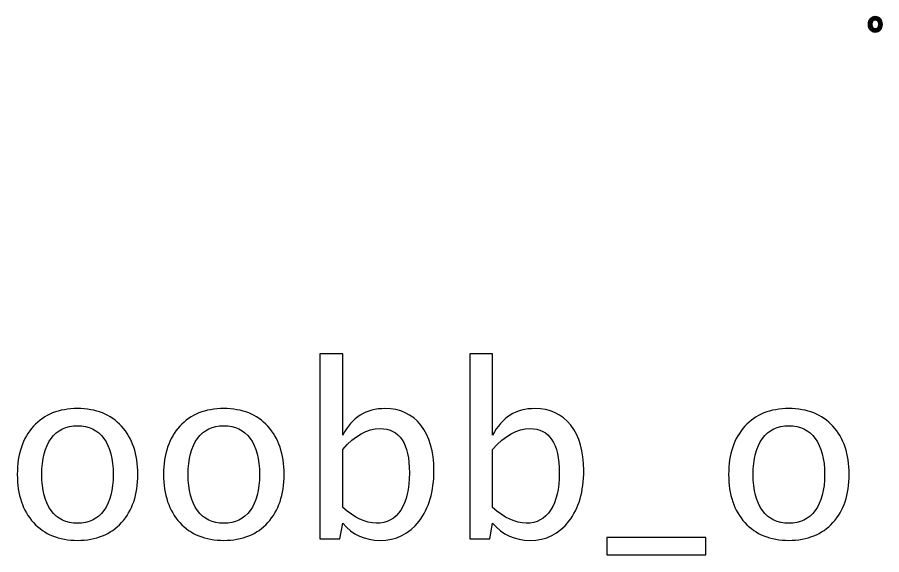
# Model space of a CAD drawing. Header units: centimetres. Extents: x -142 to 94, y -75 to 149.
# Drawn here: x -52.42 to -33.21, y -14.15 to -2.22 of the extents above; entities that cross this region are included whole.
import ezdxf

# ---------------------------------------------------------------- set-up
doc = ezdxf.new("R2010")
doc.units = ezdxf.units.CM
doc.header["$MEASUREMENT"] = 0
doc.layers.add('Layer 1', color=7, linetype='Continuous')

msp = doc.modelspace()

# ---------------------------------------------------------------- linework, layer by layer
at = {"layer": 'Layer 1', "color": 5, "lineweight": 53}
for points in [[(-33.35074, -2.53414), (-33.39467, -2.53414), (-33.42948, -2.52013), (-33.45506, -2.49209), (-33.45506, -2.49209), (-33.48075, -2.46406), (-33.49354, -2.42596), (-33.49354, -2.37789), (-33.49354, -2.37789), (-33.49354, -2.32991), (-33.48075, -2.2919), (-33.45506, -2.26396), (-33.45506, -2.26396), (-33.42948, -2.23602), (-33.39467, -2.22201), (-33.35074, -2.22201), (-33.35074, -2.22201), (-33.3068, -2.22201), (-33.272, -2.23602), (-33.24641, -2.26396), (-33.24641, -2.26396), (-33.22073, -2.2919), (-33.20793, -2.32991), (-33.20793, -2.37789), (-33.20793, -2.37789), (-33.20793, -2.42596), (-33.22073, -2.46406), (-33.24641, -2.49209), (-33.24641, -2.49209), (-33.272, -2.52013), (-33.3068, -2.53414), (-33.35074, -2.53414)], [(-33.35083, -2.4935), (-33.32402, -2.4935), (-33.30314, -2.48344), (-33.28827, -2.46321), (-33.28827, -2.46321), (-33.2735, -2.44308), (-33.26607, -2.41458), (-33.26607, -2.37789), (-33.26607, -2.37789), (-33.26607, -2.34129), (-33.2735, -2.31288), (-33.28827, -2.29275), (-33.28827, -2.29275), (-33.30314, -2.27271), (-33.32402, -2.26265), (-33.35083, -2.26265), (-33.35083, -2.26265), (-33.37774, -2.26265), (-33.39862, -2.27271), (-33.4133, -2.29275), (-33.4133, -2.29275), (-33.42807, -2.31288), (-33.4354, -2.34129), (-33.4354, -2.37789), (-33.4354, -2.37789), (-33.4354, -2.41458), (-33.42807, -2.44308), (-33.4133, -2.46321), (-33.4133, -2.46321), (-33.39862, -2.48344), (-33.37774, -2.4935), (-33.35083, -2.4935)]]:
    msp.add_open_spline(points, degree=3, knots=[0, 0, 0, 0, 0.11111111, 0.11111111, 0.11111111, 0.11111111, 0.22222222, 0.22222222, 0.22222222, 0.22222222, 0.33333333, 0.33333333, 0.33333333, 0.33333333, 0.44444444, 0.44444444, 0.44444444, 0.44444444, 0.55555556, 0.55555556, 0.55555556, 0.55555556, 0.66666667, 0.66666667, 0.66666667, 0.66666667, 0.77777778, 0.77777778, 0.77777778, 0.77777778, 1, 1, 1, 1], dxfattribs=at)
at = {"layer": 'Layer 1'}
for points, knots in [([(-45.69353, -13.8018), (-45.69353, -13.8018), (-45.69353, -9.69017), (-45.69353, -9.69017), (-45.69353, -9.69017), (-45.69353, -9.69017), (-45.18553, -9.69017), (-45.18553, -9.69017), (-45.18553, -9.69017), (-45.18553, -9.69017), (-45.18553, -11.49551), (-45.18553, -11.49551), (-45.18553, -11.49551), (-44.97739, -11.10305), (-44.6643, -10.90726), (-44.24714, -10.90726), (-44.24714, -10.90726), (-43.90935, -10.90726), (-43.64389, -11.02985), (-43.44986, -11.27591), (-43.44986, -11.27591), (-43.25583, -11.52197), (-43.15882, -11.85799), (-43.15882, -12.28397), (-43.15882, -12.28397), (-43.15882, -12.74788), (-43.26906, -13.1227), (-43.48867, -13.40669), (-43.48867, -13.40669), (-43.70827, -13.69156), (-43.99755, -13.83355), (-44.35562, -13.83355), (-44.35562, -13.83355), (-44.68811, -13.83355), (-44.96504, -13.70655), (-45.18553, -13.45167), (-45.18553, -13.45167), (-45.18553, -13.45167), (-45.24727, -13.8018), (-45.24727, -13.8018), (-45.24727, -13.8018), (-45.24727, -13.8018), (-45.69353, -13.8018), (-45.69353, -13.8018)], [0, 0, 0, 0, 0.08333333, 0.08333333, 0.08333333, 0.08333333, 0.16666667, 0.16666667, 0.16666667, 0.16666667, 0.25, 0.25, 0.25, 0.25, 0.33333333, 0.33333333, 0.33333333, 0.33333333, 0.41666667, 0.41666667, 0.41666667, 0.41666667, 0.5, 0.5, 0.5, 0.5, 0.58333333, 0.58333333, 0.58333333, 0.58333333, 0.66666667, 0.66666667, 0.66666667, 0.66666667, 0.75, 0.75, 0.75, 0.75, 0.83333333, 0.83333333, 0.83333333, 0.83333333, 1, 1, 1, 1]), ([(-42.36331, -13.8018), (-42.36331, -13.8018), (-42.36331, -9.69017), (-42.36331, -9.69017), (-42.36331, -9.69017), (-42.36331, -9.69017), (-41.85531, -9.69017), (-41.85531, -9.69017), (-41.85531, -9.69017), (-41.85531, -9.69017), (-41.85531, -11.49551), (-41.85531, -11.49551), (-41.85531, -11.49551), (-41.64717, -11.10305), (-41.33408, -10.90726), (-40.91692, -10.90726), (-40.91692, -10.90726), (-40.57913, -10.90726), (-40.31367, -11.02985), (-40.11964, -11.27591), (-40.11964, -11.27591), (-39.92561, -11.52197), (-39.8286, -11.85799), (-39.8286, -12.28397), (-39.8286, -12.28397), (-39.8286, -12.74788), (-39.93884, -13.1227), (-40.15845, -13.40669), (-40.15845, -13.40669), (-40.37805, -13.69156), (-40.66733, -13.83355), (-41.0254, -13.83355), (-41.0254, -13.83355), (-41.35789, -13.83355), (-41.63482, -13.70655), (-41.85531, -13.45167), (-41.85531, -13.45167), (-41.85531, -13.45167), (-41.91705, -13.8018), (-41.91705, -13.8018), (-41.91705, -13.8018), (-41.91705, -13.8018), (-42.36331, -13.8018), (-42.36331, -13.8018)], [0, 0, 0, 0, 0.08333333, 0.08333333, 0.08333333, 0.08333333, 0.16666667, 0.16666667, 0.16666667, 0.16666667, 0.25, 0.25, 0.25, 0.25, 0.33333333, 0.33333333, 0.33333333, 0.33333333, 0.41666667, 0.41666667, 0.41666667, 0.41666667, 0.5, 0.5, 0.5, 0.5, 0.58333333, 0.58333333, 0.58333333, 0.58333333, 0.66666667, 0.66666667, 0.66666667, 0.66666667, 0.75, 0.75, 0.75, 0.75, 0.83333333, 0.83333333, 0.83333333, 0.83333333, 1, 1, 1, 1]), ([(-51.07869, -13.83355), (-51.49056, -13.83355), (-51.81688, -13.70214), (-52.05676, -13.43932), (-52.05676, -13.43932), (-52.29754, -13.1765), (-52.41748, -12.81931), (-52.41748, -12.36864), (-52.41748, -12.36864), (-52.41748, -11.91885), (-52.29754, -11.56254), (-52.05676, -11.3006), (-52.05676, -11.3006), (-51.81688, -11.03867), (-51.49056, -10.90726), (-51.07869, -10.90726), (-51.07869, -10.90726), (-50.66682, -10.90726), (-50.3405, -11.03867), (-50.10061, -11.3006), (-50.10061, -11.3006), (-49.85984, -11.56254), (-49.73989, -11.91885), (-49.73989, -12.36864), (-49.73989, -12.36864), (-49.73989, -12.81931), (-49.85984, -13.1765), (-50.10061, -13.43932), (-50.10061, -13.43932), (-50.3405, -13.70214), (-50.66682, -13.83355), (-51.07869, -13.83355)], [0, 0, 0, 0, 0.11111111, 0.11111111, 0.11111111, 0.11111111, 0.22222222, 0.22222222, 0.22222222, 0.22222222, 0.33333333, 0.33333333, 0.33333333, 0.33333333, 0.44444444, 0.44444444, 0.44444444, 0.44444444, 0.55555556, 0.55555556, 0.55555556, 0.55555556, 0.66666667, 0.66666667, 0.66666667, 0.66666667, 0.77777778, 0.77777778, 0.77777778, 0.77777778, 1, 1, 1, 1]), ([(-47.82784, -13.83355), (-48.23971, -13.83355), (-48.56603, -13.70214), (-48.80591, -13.43932), (-48.80591, -13.43932), (-49.04669, -13.1765), (-49.16663, -12.81931), (-49.16663, -12.36864), (-49.16663, -12.36864), (-49.16663, -11.91885), (-49.04669, -11.56254), (-48.80591, -11.3006), (-48.80591, -11.3006), (-48.56603, -11.03867), (-48.23971, -10.90726), (-47.82784, -10.90726), (-47.82784, -10.90726), (-47.41597, -10.90726), (-47.08965, -11.03867), (-46.84976, -11.3006), (-46.84976, -11.3006), (-46.60899, -11.56254), (-46.48904, -11.91885), (-46.48904, -12.36864), (-46.48904, -12.36864), (-46.48904, -12.81931), (-46.60899, -13.1765), (-46.84976, -13.43932), (-46.84976, -13.43932), (-47.08965, -13.70214), (-47.41597, -13.83355), (-47.82784, -13.83355)], [0, 0, 0, 0, 0.11111111, 0.11111111, 0.11111111, 0.11111111, 0.22222222, 0.22222222, 0.22222222, 0.22222222, 0.33333333, 0.33333333, 0.33333333, 0.33333333, 0.44444444, 0.44444444, 0.44444444, 0.44444444, 0.55555556, 0.55555556, 0.55555556, 0.55555556, 0.66666667, 0.66666667, 0.66666667, 0.66666667, 0.77777778, 0.77777778, 0.77777778, 0.77777778, 1, 1, 1, 1]), ([(-35.27072, -13.83355), (-35.68259, -13.83355), (-36.00891, -13.70214), (-36.24879, -13.43932), (-36.24879, -13.43932), (-36.48957, -13.1765), (-36.60951, -12.81931), (-36.60951, -12.36864), (-36.60951, -12.36864), (-36.60951, -11.91885), (-36.48957, -11.56254), (-36.24879, -11.3006), (-36.24879, -11.3006), (-36.00891, -11.03867), (-35.68259, -10.90726), (-35.27072, -10.90726), (-35.27072, -10.90726), (-34.85885, -10.90726), (-34.53253, -11.03867), (-34.29264, -11.3006), (-34.29264, -11.3006), (-34.05187, -11.56254), (-33.93192, -11.91885), (-33.93192, -12.36864), (-33.93192, -12.36864), (-33.93192, -12.81931), (-34.05187, -13.1765), (-34.29264, -13.43932), (-34.29264, -13.43932), (-34.53253, -13.70214), (-34.85885, -13.83355), (-35.27072, -13.83355)], [0, 0, 0, 0, 0.11111111, 0.11111111, 0.11111111, 0.11111111, 0.22222222, 0.22222222, 0.22222222, 0.22222222, 0.33333333, 0.33333333, 0.33333333, 0.33333333, 0.44444444, 0.44444444, 0.44444444, 0.44444444, 0.55555556, 0.55555556, 0.55555556, 0.55555556, 0.66666667, 0.66666667, 0.66666667, 0.66666667, 0.77777778, 0.77777778, 0.77777778, 0.77777778, 1, 1, 1, 1]), ([(-51.07957, -13.45255), (-50.82821, -13.45255), (-50.63242, -13.35818), (-50.49308, -13.16856), (-50.49308, -13.16856), (-50.35461, -12.97983), (-50.28494, -12.7126), (-50.28494, -12.36864), (-50.28494, -12.36864), (-50.28494, -12.02556), (-50.35461, -11.75922), (-50.49308, -11.57048), (-50.49308, -11.57048), (-50.63242, -11.38262), (-50.82821, -11.28826), (-51.07957, -11.28826), (-51.07957, -11.28826), (-51.33181, -11.28826), (-51.5276, -11.38262), (-51.66518, -11.57048), (-51.66518, -11.57048), (-51.80365, -11.75922), (-51.87244, -12.02556), (-51.87244, -12.36864), (-51.87244, -12.36864), (-51.87244, -12.7126), (-51.80365, -12.97983), (-51.66518, -13.16856), (-51.66518, -13.16856), (-51.5276, -13.35818), (-51.33181, -13.45255), (-51.07957, -13.45255)], [0, 0, 0, 0, 0.11111111, 0.11111111, 0.11111111, 0.11111111, 0.22222222, 0.22222222, 0.22222222, 0.22222222, 0.33333333, 0.33333333, 0.33333333, 0.33333333, 0.44444444, 0.44444444, 0.44444444, 0.44444444, 0.55555556, 0.55555556, 0.55555556, 0.55555556, 0.66666667, 0.66666667, 0.66666667, 0.66666667, 0.77777778, 0.77777778, 0.77777778, 0.77777778, 1, 1, 1, 1]), ([(-47.82872, -13.45255), (-47.57736, -13.45255), (-47.38157, -13.35818), (-47.24223, -13.16856), (-47.24223, -13.16856), (-47.10376, -12.97983), (-47.03409, -12.7126), (-47.03409, -12.36864), (-47.03409, -12.36864), (-47.03409, -12.02556), (-47.10376, -11.75922), (-47.24223, -11.57048), (-47.24223, -11.57048), (-47.38157, -11.38262), (-47.57736, -11.28826), (-47.82872, -11.28826), (-47.82872, -11.28826), (-48.08096, -11.28826), (-48.27675, -11.38262), (-48.41433, -11.57048), (-48.41433, -11.57048), (-48.5528, -11.75922), (-48.62159, -12.02556), (-48.62159, -12.36864), (-48.62159, -12.36864), (-48.62159, -12.7126), (-48.5528, -12.97983), (-48.41433, -13.16856), (-48.41433, -13.16856), (-48.27675, -13.35818), (-48.08096, -13.45255), (-47.82872, -13.45255)], [0, 0, 0, 0, 0.11111111, 0.11111111, 0.11111111, 0.11111111, 0.22222222, 0.22222222, 0.22222222, 0.22222222, 0.33333333, 0.33333333, 0.33333333, 0.33333333, 0.44444444, 0.44444444, 0.44444444, 0.44444444, 0.55555556, 0.55555556, 0.55555556, 0.55555556, 0.66666667, 0.66666667, 0.66666667, 0.66666667, 0.77777778, 0.77777778, 0.77777778, 0.77777778, 1, 1, 1, 1]), ([(-35.2716, -13.45255), (-35.02024, -13.45255), (-34.82445, -13.35818), (-34.68511, -13.16856), (-34.68511, -13.16856), (-34.54664, -12.97983), (-34.47697, -12.7126), (-34.47697, -12.36864), (-34.47697, -12.36864), (-34.47697, -12.02556), (-34.54664, -11.75922), (-34.68511, -11.57048), (-34.68511, -11.57048), (-34.82445, -11.38262), (-35.02024, -11.28826), (-35.2716, -11.28826), (-35.2716, -11.28826), (-35.52384, -11.28826), (-35.71963, -11.38262), (-35.85721, -11.57048), (-35.85721, -11.57048), (-35.99568, -11.75922), (-36.06447, -12.02556), (-36.06447, -12.36864), (-36.06447, -12.36864), (-36.06447, -12.7126), (-35.99568, -12.97983), (-35.85721, -13.16856), (-35.85721, -13.16856), (-35.71963, -13.35818), (-35.52384, -13.45255), (-35.2716, -13.45255)], [0, 0, 0, 0, 0.11111111, 0.11111111, 0.11111111, 0.11111111, 0.22222222, 0.22222222, 0.22222222, 0.22222222, 0.33333333, 0.33333333, 0.33333333, 0.33333333, 0.44444444, 0.44444444, 0.44444444, 0.44444444, 0.55555556, 0.55555556, 0.55555556, 0.55555556, 0.66666667, 0.66666667, 0.66666667, 0.66666667, 0.77777778, 0.77777778, 0.77777778, 0.77777778, 1, 1, 1, 1]), ([(-45.18553, -13.10154), (-44.92359, -13.33525), (-44.674, -13.45255), (-44.43676, -13.45255), (-44.43676, -13.45255), (-44.20304, -13.45255), (-44.02224, -13.35465), (-43.89524, -13.15974), (-43.89524, -13.15974), (-43.76736, -12.96483), (-43.70386, -12.69055), (-43.70386, -12.33601), (-43.70386, -12.33601), (-43.70386, -11.67984), (-43.92082, -11.35176), (-44.35474, -11.35176), (-44.35474, -11.35176), (-44.63872, -11.35176), (-44.91565, -11.50522), (-45.18553, -11.81301), (-45.18553, -11.81301), (-45.18553, -11.81301), (-45.18553, -13.10154), (-45.18553, -13.10154)], [0, 0, 0, 0, 0.14285714, 0.14285714, 0.14285714, 0.14285714, 0.28571429, 0.28571429, 0.28571429, 0.28571429, 0.42857143, 0.42857143, 0.42857143, 0.42857143, 0.57142857, 0.57142857, 0.57142857, 0.57142857, 0.71428571, 0.71428571, 0.71428571, 0.71428571, 1, 1, 1, 1]), ([(-41.85531, -13.10154), (-41.59337, -13.33525), (-41.34378, -13.45255), (-41.10654, -13.45255), (-41.10654, -13.45255), (-40.87282, -13.45255), (-40.69202, -13.35465), (-40.56502, -13.15974), (-40.56502, -13.15974), (-40.43714, -12.96483), (-40.37364, -12.69055), (-40.37364, -12.33601), (-40.37364, -12.33601), (-40.37364, -11.67984), (-40.5906, -11.35176), (-41.02452, -11.35176), (-41.02452, -11.35176), (-41.3085, -11.35176), (-41.58543, -11.50522), (-41.85531, -11.81301), (-41.85531, -11.81301), (-41.85531, -11.81301), (-41.85531, -13.10154), (-41.85531, -13.10154)], [0, 0, 0, 0, 0.14285714, 0.14285714, 0.14285714, 0.14285714, 0.28571429, 0.28571429, 0.28571429, 0.28571429, 0.42857143, 0.42857143, 0.42857143, 0.42857143, 0.57142857, 0.57142857, 0.57142857, 0.57142857, 0.71428571, 0.71428571, 0.71428571, 0.71428571, 1, 1, 1, 1]), ([(-39.31884, -14.15105), (-39.31884, -14.15105), (-39.31884, -13.77005), (-39.31884, -13.77005), (-39.31884, -13.77005), (-39.31884, -13.77005), (-37.11751, -13.77005), (-37.11751, -13.77005), (-37.11751, -13.77005), (-37.11751, -13.77005), (-37.11751, -14.15105), (-37.11751, -14.15105), (-37.11751, -14.15105), (-37.11751, -14.15105), (-39.31884, -14.15105), (-39.31884, -14.15105)], [0, 0, 0, 0, 0.2, 0.2, 0.2, 0.2, 0.4, 0.4, 0.4, 0.4, 0.6, 0.6, 0.6, 0.6, 1, 1, 1, 1])]:
    msp.add_open_spline(points, degree=3, knots=knots, dxfattribs=at)

doc.saveas('drawing.dxf')
